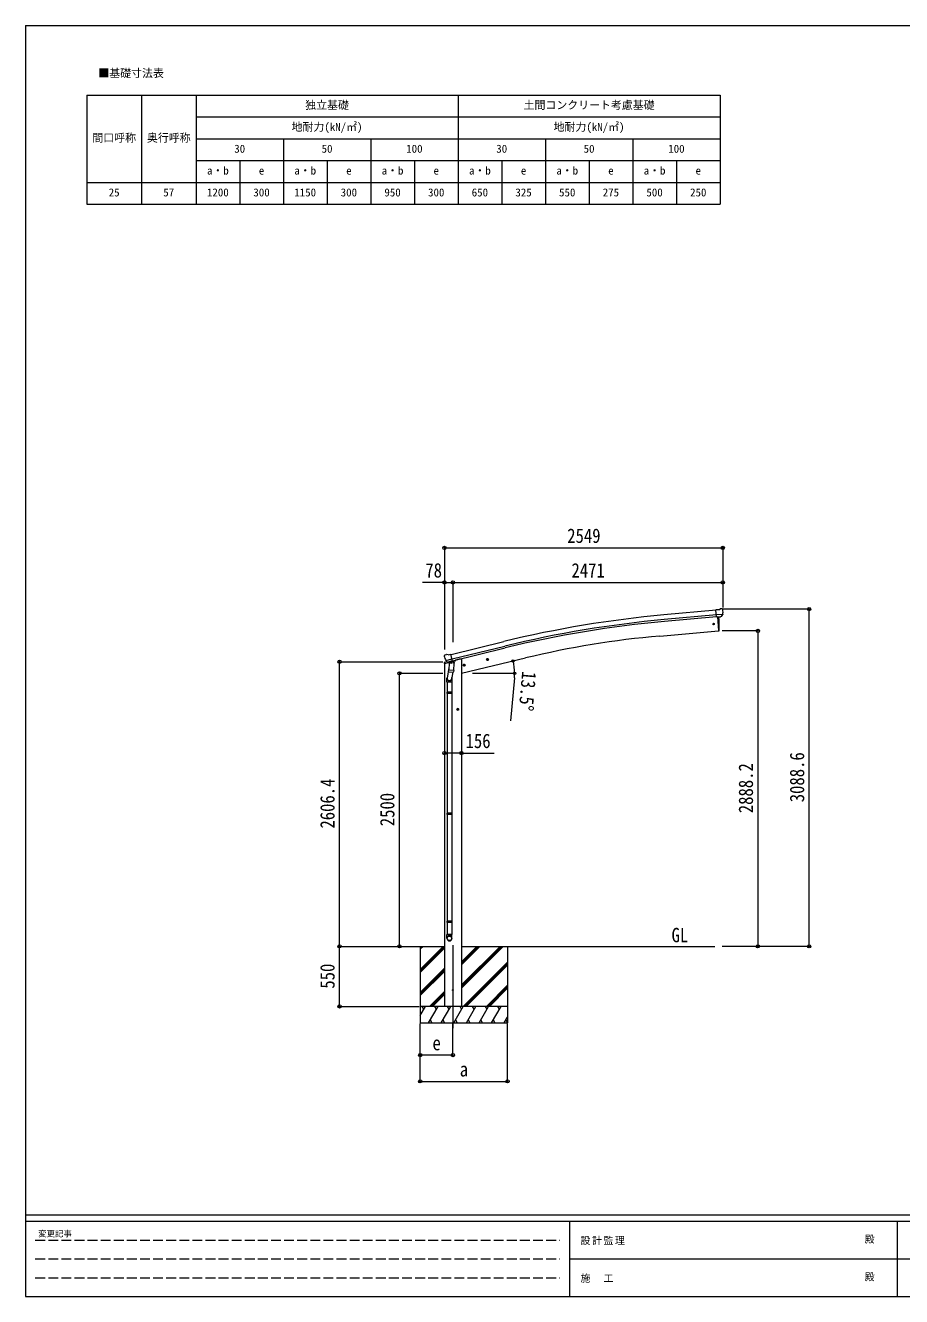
# Model space of a CAD drawing. Units: millimetres at full size, sheet at 1:30. Extents: x -8385 to 8479, y -5853 to 5787.
# Drawn here: x -8385 to -360, y -5853 to 5787 of the extents above; entities that cross this region are included whole.
import ezdxf
from ezdxf.enums import TextEntityAlignment as Align

# ---------------------------------------------------------------- set-up
doc = ezdxf.new("R2010")
doc.units = ezdxf.units.MM
doc.header["$LTSCALE"] = 30
doc.header["$PDMODE"] = 32
doc.header["$PDSIZE"] = 30
doc.linetypes.add('DASHED3', pattern=[4, 3, -1])
for name, color, linetype, lineweight in [('0-0_0', 7, 'Continuous', 9), ('0-1_本体', 4, 'Continuous', 9), ('0-2_部品', 7, 'Continuous', 9), ('0-8_PARTS2', 2, 'Continuous', 9), ('0-A_寸法', 6, 'Continuous', 9), ('0-F_PARTS1', 7, 'Continuous', 18), ('F-0_240', 7, 'Continuous', 9)]:
    doc.layers.add(name, color=color, linetype=linetype, lineweight=lineweight)
doc.styles.add('ＭＳ ゴシック', font='')
doc.styles.get('ＭＳ ゴシック').set_extended_font_data('MS Gothic')

msp = doc.modelspace()

# ---------------------------------------------------------------- linework, layer by layer
at = {"layer": '0-0_0', "color": 6}
for p, q in [((-1206.72, -2645.47), (-1206.72, 443.13)), ((-1675.73, 242.73), (-1675.73, -2645.47))]:
    msp.add_line(p, q, dxfattribs=at)
at = {"layer": '0-0_0'}
for p, q in [((-5143.76, -2645.47), (-4547.42, -2645.47)), ((-4769.67, -2645.47), (-4769.67, -3345.47)), ((-4769.67, -2856.7), (-4558.44, -2645.47)), ((-4769.67, -2672.85), (-4742.29, -2645.47)), ((-4769.67, -2658.71), (-4756.44, -2645.47)), ((-4769.67, -2870.84), (-4547.42, -2648.59)), ((-4769.67, -2884.98), (-4547.42, -2662.74)), ((-4391.92, -2645.47), (-2069.83, -2645.47)), ((-4391.92, -3027.73), (-4009.66, -2645.47)), ((-4391.92, -2999.45), (-4037.94, -2645.47)), ((-4391.92, -3013.59), (-4023.8, -2645.47)), ((-4391.92, -2815.6), (-4221.79, -2645.47)), ((-4391.92, -2801.46), (-4235.94, -2645.47)), ((-4391.92, -2787.32), (-4250.08, -2645.47)), ((-3969.67, -2645.47), (-3969.67, -3345.47)), ((-4375.82, -3195.47), (-3969.67, -2789.33)), ((-4769.67, -3068.83), (-4547.42, -2846.58)), ((-4769.67, -3082.97), (-4547.42, -2860.73)), ((-4769.67, -3097.12), (-4547.42, -2874.87)), ((-4361.67, -3195.47), (-3969.67, -2803.48)), ((-4347.53, -3195.47), (-3969.67, -2817.62)), ((-4163.68, -3195.47), (-3969.67, -3001.46)), ((-4149.54, -3195.47), (-3969.67, -3015.61)), ((-4684.18, -3195.47), (-4547.42, -3058.71)), ((-4670.04, -3195.47), (-4547.42, -3072.86)), ((-4655.9, -3195.47), (-4547.42, -3087)), ((-4135.4, -3195.47), (-3969.67, -3029.75)), ((-3969.67, -3195.47), (-4769.67, -3195.47)), ((-4769.67, -3279.3), (-4721.27, -3195.47)), ((-4736.28, -3221.45), (-4751.28, -3195.47)), ((-4692.41, -3345.47), (-4605.81, -3195.47)), ((-4620.81, -3221.45), (-4635.81, -3195.47)), ((-4576.94, -3345.47), (-4490.34, -3195.47)), ((-4505.34, -3221.45), (-4520.34, -3195.47)), ((-4461.47, -3345.47), (-4374.87, -3195.47)), ((-4389.87, -3221.45), (-4404.87, -3195.47)), ((-4346, -3345.47), (-4259.4, -3195.47)), ((-4274.4, -3221.45), (-4289.4, -3195.47)), ((-4230.53, -3345.47), (-4143.93, -3195.47)), ((-4173.93, -3195.47), (-4158.93, -3221.45)), ((-4115.06, -3345.47), (-4028.45, -3195.47)), ((-4043.46, -3221.45), (-4058.46, -3195.47)), ((-4769.67, -3345.47), (-3969.67, -3345.47)), ((-4677.41, -3319.49), (-4662.41, -3345.47)), ((-4561.94, -3319.49), (-4546.94, -3345.47)), ((-4446.47, -3319.49), (-4431.47, -3345.47)), ((-4331, -3319.49), (-4316, -3345.47)), ((-4215.53, -3319.49), (-4200.53, -3345.47)), ((-4100.06, -3319.49), (-4085.06, -3345.47)), ((-3999.59, -3345.47), (-3969.67, -3293.66)), ((-3984.59, -3319.49), (-3969.59, -3345.47))]:
    msp.add_line(p, q, dxfattribs=at)
at = {"layer": '0-1_本体'}
for p, q in [((-2060.05, 432.33), (-2537.36, 389.05)), ((-2056.29, 389.34), (-2533.47, 346.07)), ((-2054.82, 372.56), (-2531.95, 329.3)), ((-2047.6, 370.35), (-2036.43, 242.74)), ((-2574.38, 195.68), (-2036.43, 242.74)), ((-4486.9, 28.12), (-4004.03, 145.6)), ((-4476.83, -13.85), (-3993.82, 103.67)), ((-4472.9, -30.22), (-3989.84, 87.3)), ((-4546.92, -55.18), (-4546.92, -3195.47)), ((-4391.42, -145.47), (-3805.75, -4.86)), ((-4391.42, -15.47), (-4391.42, -3195.47))]:
    msp.add_line(p, q, dxfattribs=at)
at = {"layer": '0-1_本体', "color": 6}
msp.add_line((-4391.42, -875.65), (-4547.42, -875.65), dxfattribs=at)
at = {"layer": '0-1_本体'}
msp.add_lwpolyline([(-4391.42, -15.47), (-4411.42, -15.47), (-4444.93, -23.52)], dxfattribs=at)
for centre, radius, start, end in [((-1632.66, -9600.87), 10030.81, 95.17465, 103.67464), ((-1632.66, -9600.87), 9987.65, 95.17465, 103.67464), ((-1632.66, -9600.87), 9970.81, 95.17465, 103.67464), ((-1840.76, -8189.64), 8417.35, 95.00001, 103.5)]:
    msp.add_arc(centre, radius, start, end, dxfattribs=at)
at = {"layer": '0-2_部品'}
for p, q in [((-2033.67, 436.78), (-2060.23, 434.46)), ((-2054.58, 369.79), (-2060.23, 434.46)), ((-1997.37, 394.49), (-2056.29, 389.34)), ((-2044.61, 370.67), (-2054.58, 369.79)), ((-2047.6, 370.4), (-2036.44, 242.8)), ((-2033.67, 436.78), (-2021.95, 443.55)), ((-2007.05, 445.13), (-2020.71, 443.94)), ((-2011.01, 373.61), (-2018.71, 372.93)), ((-2008.62, 375), (-1997.69, 393.94)), ((-1997.91, 439.38), (-2003.39, 443.98)), ((-1996.85, 437.34), (-1996.73, 436)), ((-2036.44, 242.8), (-2034.38, 243.05)), ((-4548.86, 12.54), (-4548.58, 11.39)), ((-4544.64, 21.11), (-4548.5, 14.82)), ((-4541.55, 23.36), (-4528.36, 26.53)), ((-4513.8, 23.85), (-4527.06, 26.55)), ((-4513.8, 23.85), (-4487.87, 30.08)), ((-4549.99, -55.79), (-4507.28, -45.54)), ((-4549.99, -48.9), (-4549.99, -55.79)), ((-4521.48, -39.69), (-4547.69, -45.99)), ((-4534.81, -27.77), (-4477.3, -13.96)), ((-4517.95, -42.68), (-4534.33, -28.19)), ((-4506.36, -92.2), (-4522.27, -188.37)), ((-4515.25, -43.24), (-4507.73, -41.44)), ((-4514.41, -43.14), (-4512.88, -42.77)), ((-4512.88, -42.77), (-4476.18, -33.96)), ((-4511.04, -43), (-4511.09, -43.74)), ((-4510.34, -44.78), (-4484.52, -51.22)), ((-4503.42, -50.13), (-4508.09, -116.96)), ((-4457.73, -53.32), (-4503.42, -50.13)), ((-4501.64, -46.95), (-4501.87, -50.23)), ((-4482.13, -35.78), (-4483.15, -50.39)), ((-4476.18, -33.96), (-4474.65, -33.59)), ((-4473.09, -31.49), (-4472.15, -31.55)), ((-4472.15, -31.55), (-4458.83, -46.87)), ((-4468.16, -36.15), (-4449.27, -31.61)), ((-4462.41, -120.16), (-4457.73, -53.32)), ((-4458.83, -46.87), (-4459.28, -53.21)), ((-4445.43, -23.44), (-4445.43, -26.75)), ((-4377.11, -73.01), (-4357.67, -68.34)), ((-4372.56, -65.23), (-4374.69, -72.43)), ((-4365.26, -63.48), (-4372.56, -65.23)), ((-4365.06, -80.4), (-4369.72, -60.95)), ((-4360.09, -68.93), (-4365.26, -63.48)), ((-4362.22, -76.12), (-4360.09, -68.93)), ((-4163.19, -21.65), (-4143.75, -16.99)), ((-4158.64, -13.88), (-4160.77, -21.07)), ((-4151.34, -12.12), (-4158.64, -13.88)), ((-4151.13, -29.04), (-4155.8, -9.6)), ((-4146.17, -17.57), (-4151.34, -12.12)), ((-4148.3, -24.76), (-4146.17, -17.57)), ((-4524.42, -225.53), (-4524.42, -191.18)), ((-4478.42, -225.53), (-4524.42, -225.53)), ((-4522.42, -225.53), (-4522.42, -319.53)), ((-4508.95, -129.43), (-4508.08, -116.96)), ((-4508.56, -130.79), (-4508.56, -130.79)), ((-4462.41, -120.16), (-4508.09, -116.96)), ((-4507.11, -131.57), (-4465.41, -134.48)), ((-4470.84, -134.1), (-4481.57, -197.69)), ((-4480.42, -225.53), (-4480.42, -319.53)), ((-4478.42, -190.87), (-4478.42, -225.53)), ((-4462.42, -120.16), (-4463.31, -132.85)), ((-4524.42, -321.53), (-4523.42, -319.53)), ((-4478.42, -321.53), (-4524.42, -321.53)), ((-4478.42, -329.53), (-4524.42, -329.53)), ((-4479.42, -319.53), (-4523.42, -319.53)), ((-4479.42, -331.53), (-4523.42, -331.53)), ((-4522.42, -331.53), (-4522.42, -1425.72)), ((-4480.42, -331.53), (-4480.42, -1425.72)), ((-4478.42, -321.53), (-4479.42, -319.53)), ((-4478.42, -329.53), (-4479.42, -331.53)), ((-4478.42, -321.53), (-4478.42, -329.53)), ((-4425.92, -485.59), (-4425.92, -465.59)), ((-4415.92, -475.59), (-4435.92, -475.59)), ((-4425.92, -468.09), (-4432.42, -471.84)), ((-4432.42, -471.84), (-4432.42, -479.34)), ((-4432.42, -479.34), (-4425.92, -483.1)), ((-4419.42, -471.84), (-4425.92, -468.09)), ((-4524.42, -1427.72), (-4523.42, -1425.72)), ((-4478.42, -1427.72), (-4524.42, -1427.72)), ((-4478.42, -1435.72), (-4524.42, -1435.72)), ((-4479.42, -1425.72), (-4523.42, -1425.72)), ((-4479.42, -1437.72), (-4523.42, -1437.72)), ((-4522.42, -1437.72), (-4522.42, -2415.9)), ((-4480.42, -1437.72), (-4480.42, -2415.9)), ((-4478.42, -1427.72), (-4479.42, -1425.72)), ((-4478.42, -1435.72), (-4479.42, -1437.72)), ((-4478.42, -1427.72), (-4478.42, -1435.72)), ((-4524.42, -2417.9), (-4523.42, -2415.9)), ((-4478.42, -2417.9), (-4524.42, -2417.9)), ((-4478.42, -2425.9), (-4524.42, -2425.9)), ((-4479.42, -2415.9), (-4523.42, -2415.9)), ((-4479.42, -2427.9), (-4523.42, -2427.9)), ((-4522.42, -2427.9), (-4522.42, -2537.9)), ((-4480.42, -2427.9), (-4480.42, -2537.9)), ((-4478.42, -2417.9), (-4479.42, -2415.9)), ((-4478.42, -2425.9), (-4479.42, -2427.9)), ((-4478.42, -2417.9), (-4478.42, -2425.9)), ((-4524.42, -2572.05), (-4524.42, -2537.9)), ((-4478.42, -2537.9), (-4524.42, -2537.9)), ((-4478.42, -2572.05), (-4478.42, -2537.9))]:
    msp.add_line(p, q, dxfattribs=at)
for points in [[(-2044.61, 370.67), (-2044.34, 370.6), (-2018.97, 372.82), (-2018.71, 372.93)], [(-1997.3, 395.12), (-1997.58, 394.14), (-1997.69, 393.94)], [(-4482.44, -35.37), (-4472.72, -33.04), (-4487.87, 30.08)], [(-4535.08, -27.19), (-4534.49, -28.03), (-4534.33, -28.19)], [(-4482.44, -35.37), (-4482.68, -35.52), (-4507.45, -41.47), (-4507.73, -41.44)], [(-4374.69, -72.43), (-4369.52, -77.87), (-4362.22, -76.12)], [(-4160.77, -21.07), (-4155.6, -26.52), (-4148.3, -24.76)], [(-4524.42, -321.53), (-4524.42, -329.53), (-4523.42, -331.53)], [(-4425.92, -483.1), (-4419.42, -479.34), (-4419.42, -471.84)], [(-4524.42, -1427.72), (-4524.42, -1435.72), (-4523.42, -1437.72)], [(-4524.42, -2417.9), (-4524.42, -2425.9), (-4523.42, -2427.9)]]:
    msp.add_lwpolyline(points, dxfattribs=at)
for centre, radius in [((-2082.13, 306.06), 6.5), ((-4367.39, -70.68), 8.5), ((-4367.39, -70.68), 7.7), ((-4367.39, -70.68), 6.5), ((-4153.47, -19.32), 8.5), ((-4153.47, -19.32), 7.7), ((-4153.47, -19.32), 6.5), ((-4425.92, -475.59), 8.5), ((-4425.92, -475.59), 7.7), ((-4425.92, -475.59), 6.5)]:
    msp.add_circle(centre, radius, dxfattribs=at)
at = {"layer": '0-2_部品', "color": 4}
msp.add_circle((-4469.42, -3045.47), 4.5, dxfattribs=at)
at = {"layer": '0-2_部品'}
for centre, radius, start, end in [((-2930.21, 298.62), 900, 356.63919, 4.64986), ((-2020.45, 440.95), 3, 95, 120), ((-2006.61, 440.15), 5, 50.00648, 94.99352), ((-2198.36, 418.36), 202.4, 353.4085, 5), ((-2034.75, 246.03), 3, 277, 356.63919), ((-4351.78, 58.64), 202.4, 193.5, 205.09125), ((-4540.38, 18.5), 5, 103.5, 148.5), ((-4527.66, 23.61), 3, 78.5, 103.5), ((-4546.99, -48.9), 3, 103.5, 180), ((-4514.53, -42.65), 0.5, 248.23754, 283.5), ((-4511.54, -42.96), 0.5, 356, 103.5), ((-4510.1, -43.81), 1, 176, 256), ((-4484.17, -50.25), 1.03, 250.03897, 351.96569), ((-4481.53, -35.86), 0.604, 100.59842, 172.20595), ((-4474.76, -33.11), 0.5, 283.5, 318.76246), ((-4450.43, -26.75), 5, 283.5, 0), ((-4494.42, -191.18), 30, 177.45142, 180), ((-4507.01, -129.6), 1.95, 175.04017, 217.47766), ((-4506.97, -129.57), 2, 217.40962, 266), ((-4465.27, -132.49), 2, 266, 349.46843)]:
    msp.add_arc(centre, radius, start, end, dxfattribs=at)
for centre, major_axis, ratio, start_param, end_param in [((-2011.28, 376.6), (1.62, -2.54), 0.997631, 5.80419048, 5.89294842), ((-2011.35, 376.71), (-3.5, 2.17), 0.650902, 2.11455212, 2.18736272), ((-2011.22, 376.51), (1.62, -2.54), 0.997631, 5.96575902, 6.76218013), ((-1992.52, 441.38), (-15.35, 3.44), 0.101033, 5.97514262, 5.97537366), ((-1999.84, 437.08), (2.71, -1.31), 0.997474, 0.53665673, 1.32256522), ((-4545.94, 13.25), (-1.57, -2.57), 0.99628, 4.71238898, 5.49965061), ((-4515.97, -40.42), (-0.73, -2.92), 0.997631, 5.80419048, 6.60061159), ((-4515.91, -40.2), (2.63, 3.16), 0.650902, 4.09582259, 4.16863319), ((-4515.94, -40.32), (-0.73, -2.92), 0.997631, 0.39023689, 0.47899483), ((-4501.43, -190.87), (23, 0), 0.996195, 2.55602575, 6.56630284), ((-4501.43, -190.87), (21, 0), 0.996195, 2.93491471, 5.95123941), ((-4501.42, -2570.3), (-23, 0), 0.996195, 3.14159265, 6.28318531), ((-4501.42, -2572.05), (-23, 0), 0.996195, 3.14159265, 6.28318531), ((-4501.42, -2572.05), (0, -23.43), 0.981806, 4.71238898, 7.85398163)]:
    msp.add_ellipse(centre, major_axis=major_axis, ratio=ratio, start_param=start_param, end_param=end_param, dxfattribs=at)
msp.add_ellipse((-4501.42, -2572.05), major_axis=(21, 0), ratio=0.996195, dxfattribs=at)
at = {"layer": '0-8_PARTS2'}
msp.add_line((-4469.42, -2636.26), (-4469.42, -3395.47), dxfattribs=at)
at = {"layer": '0-A_寸法'}
for p, q in [((-4547.42, 1002.89), (-1998.42, 1002.89)), ((-1998.42, 1002.89), (-1998.42, 686.27)), ((-4547.42, 686.27), (-4547.42, 74.04)), ((-4547.42, 686.27), (-4469.42, 686.27)), ((-4469.42, 686.27), (-4469.42, 138.41)), ((-4469.42, 686.27), (-1998.42, 686.27)), ((-1998.42, 686.27), (-1998.42, 457.26)), ((-1206.72, 443.13), (-2004.56, 443.13)), ((-1675.73, 242.73), (-2004.56, 242.73)), ((-5508, -39.07), (-4562.92, -39.07)), ((-5508, -2645.47), (-5508, -39.07)), ((-4960.03, -145.47), (-4562.92, -145.47)), ((-4960.03, -2645.47), (-4960.03, -145.47)), ((-4290.92, -145.47), (-3904.07, -145.47)), ((-3906.92, -187.93), (-3941.29, -580.43)), ((-4391.42, -875.65), (-4091.42, -875.65)), ((-5508, -2645.47), (-4779.89, -2645.47)), ((-5508, -3195.47), (-5508, -2645.47)), ((-1675.73, -2645.47), (-2004.56, -2645.47)), ((-1206.72, -2645.47), (-1675.73, -2645.47)), ((-5508, -3195.47), (-4779.89, -3195.47)), ((-4769.67, -3881.84), (-4769.67, -3352.89)), ((-4769.67, -3641.86), (-4769.67, -3352.89)), ((-4469.42, -3641.86), (-4469.42, -3352.89)), ((-3969.67, -3881.84), (-3969.67, -3352.89)), ((-4469.42, -3641.86), (-4769.67, -3641.86)), ((-4769.67, -3881.84), (-3969.67, -3881.84))]:
    msp.add_line(p, q, dxfattribs=at)
msp.add_lwpolyline([(-4547.42, 1002.89), (-4547.42, 686.27), (-4747.42, 686.27)], dxfattribs=at)
for centre in [(-3918.52, -31.82), (-3905.07, -145.47)]:
    msp.add_circle(centre, 10.62, dxfattribs=at)
for start, end in [(0, 13.5), (354.99678, 0)]:
    msp.add_arc((-4391.92, -145.47), 486.86, start, end, dxfattribs=at)
for p in [(-4547.42, 1002.89), (-1998.42, 1002.89), (-4547.42, 686.27), (-4469.42, 686.27), (-1998.42, 686.27), (-1206.72, 443.13), (-1675.73, 242.73), (-5508, -39.07), (-4960.03, -145.47), (-4547.42, -875.65), (-4391.42, -875.65), (-5508, -2645.47), (-4960.03, -2645.47), (-1675.73, -2645.47), (-1206.72, -2645.47), (-5508, -3195.47), (-4769.67, -3641.86), (-4469.42, -3641.86), (-4769.67, -3881.84), (-3969.67, -3881.84)]:
    msp.add_point(p, dxfattribs=at)
at = {"layer": '0-F_PARTS1'}
for p, q in [((-7822.51, 5149.54), (-2022.51, 5149.54)), ((-7822.51, 5149.54), (-7822.51, 4149.54)), ((-7322.51, 5149.54), (-7322.51, 4149.54)), ((-4422.51, 5149.54), (-4422.51, 4149.54)), ((-6822.51, 4949.54), (-2022.51, 4949.54)), ((-6822.51, 4749.54), (-2022.51, 4749.54)), ((-3622.51, 4749.54), (-3622.51, 4149.54)), ((-6822.51, 4549.54), (-2022.51, 4549.54)), ((-3222.51, 4549.54), (-3222.51, 4149.54)), ((-2422.51, 4549.54), (-2422.51, 4149.54))]:
    msp.add_line(p, q, dxfattribs=at)
for points in [[(-6822.51, 5149.54), (-6822.51, 4949.54), (-6822.51, 4349.54), (-6822.51, 4149.54)], [(-2022.51, 5149.54), (-2022.51, 4549.54), (-2022.51, 4149.54)], [(-6022.51, 4749.54), (-6022.51, 4549.54), (-6022.51, 4149.54)], [(-5222.51, 4749.54), (-5222.51, 4549.54), (-5222.51, 4149.54)], [(-2822.51, 4749.54), (-2822.51, 4349.54), (-2822.51, 4149.54)], [(-6422.51, 4549.54), (-6422.51, 4349.54), (-6422.51, 4149.54)], [(-5622.51, 4549.54), (-5622.51, 4349.54), (-5622.51, 4149.54)], [(-4822.51, 4549.54), (-4822.51, 4349.54), (-4822.51, 4149.54)], [(-4022.51, 4549.54), (-4022.51, 4349.54), (-4022.51, 4149.54)], [(-7822.51, 4349.54), (-6822.51, 4349.54), (-2022.51, 4349.54)], [(-7822.51, 4149.54), (-7322.51, 4149.54), (-4422.51, 4149.54), (-2822.51, 4149.54), (-2022.51, 4149.54)]]:
    msp.add_lwpolyline(points, dxfattribs=at)
at = {"layer": 'F-0_240', "color": 5}
for p, q in [((-8385.45, 5787.34), (-8385.45, -5852.66)), ((-8385.45, 5787.34), (8054.55, 5787.34)), ((-8385.45, -5102.66), (8054.55, -5102.66)), ((-8385.45, -5162.66), (5387.79, -5162.66)), ((-3402.21, -5162.66), (-3402.21, -5852.66)), ((-402.21, -5162.66), (-402.21, -5852.66)), ((-3402.21, -5507.66), (2747.79, -5507.66)), ((-8385.45, -5852.66), (8054.55, -5852.66))]:
    msp.add_line(p, q, dxfattribs=at)
at = {"layer": 'F-0_240', "color": 4, "linetype": 'DASHED3'}
for p, q in [((-8295.46, -5335.16), (-3492.21, -5335.16)), ((-8295.46, -5507.66), (-3492.21, -5507.66)), ((-8295.46, -5680.16), (-3492.21, -5680.16))]:
    msp.add_line(p, q, dxfattribs=at)

# ---------------------------------------------------------------- texts
at = {"layer": '0-0_0', "style": 'ＭＳ ゴシック', "width": 0.85}
msp.add_text('GL', height=132, dxfattribs=at).set_placement((-2467.23, -2647.91), align=Align.BOTTOM_LEFT)
at = {"layer": '0-A_寸法', "color": 7, "style": 'ＭＳ ゴシック', "width": 0.85}
for s, p in [('2549', (-3422.92, 1008.89)), ('78', (-4722.42, 692.27)), ('2471', (-3383.92, 692.27)), ('156', (-4353.92, -869.65)), ('e', (-4657.17, -3636.86)), ('a', (-4407.17, -3876.84))]:
    msp.add_text(s, height=132, dxfattribs=at).set_placement(p, align=Align.BOTTOM_LEFT)
for s, rotation, p in [('13.5°', 264.997, (-3874.67, -120.49)), ('3088.6', 90, (-1212.72, -1326.17)), ('2888.2', 90, (-1681.73, -1426.37)), ('2606.4', 90, (-5514, -1567.27)), ('2500', 90, (-4966.03, -1545.47)), ('550', 90, (-5514, -3032.97))]:
    msp.add_text(s, height=132, rotation=rotation, dxfattribs=at).set_placement(p, align=Align.BOTTOM_LEFT)
at = {"layer": '0-F_PARTS1', "style": 'ＭＳ ゴシック'}
for s, p in [('■基礎寸法表', (-7717.21, 5290.97)), ('独立基礎', (-5822.51, 4999.54)), ('土間コンクリート考慮基礎', (-3822.51, 4999.54)), ('地耐力(kN/㎡)', (-5947.51, 4799.54)), ('地耐力(kN/㎡)', (-3547.51, 4799.54)), ('間口呼称', (-7772.51, 4699.54)), ('奥行呼称', (-7272.51, 4699.54)), ('30', (-6472.51, 4599.54)), ('50', (-5672.51, 4599.54)), ('100', (-4897.51, 4599.54)), ('30', (-4072.51, 4599.54)), ('50', (-3272.51, 4599.54)), ('100', (-2497.51, 4599.54)), ('a・b', (-6722.51, 4399.54)), ('e', (-6247.51, 4399.54)), ('a・b', (-5922.51, 4399.54)), ('e', (-5447.51, 4399.54)), ('a・b', (-5122.51, 4399.54)), ('e', (-4647.51, 4399.54)), ('a・b', (-4322.51, 4399.54)), ('e', (-3847.51, 4399.54)), ('a・b', (-3522.51, 4399.54)), ('e', (-3047.51, 4399.54)), ('a・b', (-2722.51, 4399.54)), ('e', (-2247.51, 4399.54)), ('25', (-7622.51, 4199.54)), ('57', (-7122.51, 4199.54)), ('1200', (-6722.51, 4199.54)), ('300', (-6297.51, 4199.54)), ('1150', (-5922.51, 4199.54)), ('300', (-5497.51, 4199.54)), ('950', (-5097.51, 4199.54)), ('300', (-4697.51, 4199.54)), ('650', (-4297.51, 4199.54)), ('325', (-3897.51, 4199.54)), ('550', (-3497.51, 4199.54)), ('275', (-3097.51, 4199.54)), ('500', (-2697.51, 4199.54)), ('250', (-2297.51, 4199.54))]:
    msp.add_text(s, height=73.31, dxfattribs=at).set_placement(p, align=Align.BOTTOM_LEFT)
at = {"layer": 'F-0_240', "style": 'ＭＳ ゴシック'}
for s, height, p in [('変更記事', 54.99, (-8268.23, -5320.16)), ('殿', 65.98, (-697.92, -5380.16)), ('殿', 65.98, (-697.92, -5725.16))]:
    msp.add_text(s, height=height, dxfattribs=at).set_placement(p, align=Align.BOTTOM_LEFT)
at = {"layer": 'F-0_240', "char_height": 65.98, "attachment_point": 7, "style": 'ＭＳ ゴシック'}
for s, insert in [('\\T1.17;設計監理', (-3300.89, -5380.16)), ('\\T1.17;施\u3000工', (-3300.89, -5725.16))]:
    msp.add_mtext(s, dxfattribs=dict(at, insert=insert))

doc.saveas('drawing.dxf')
